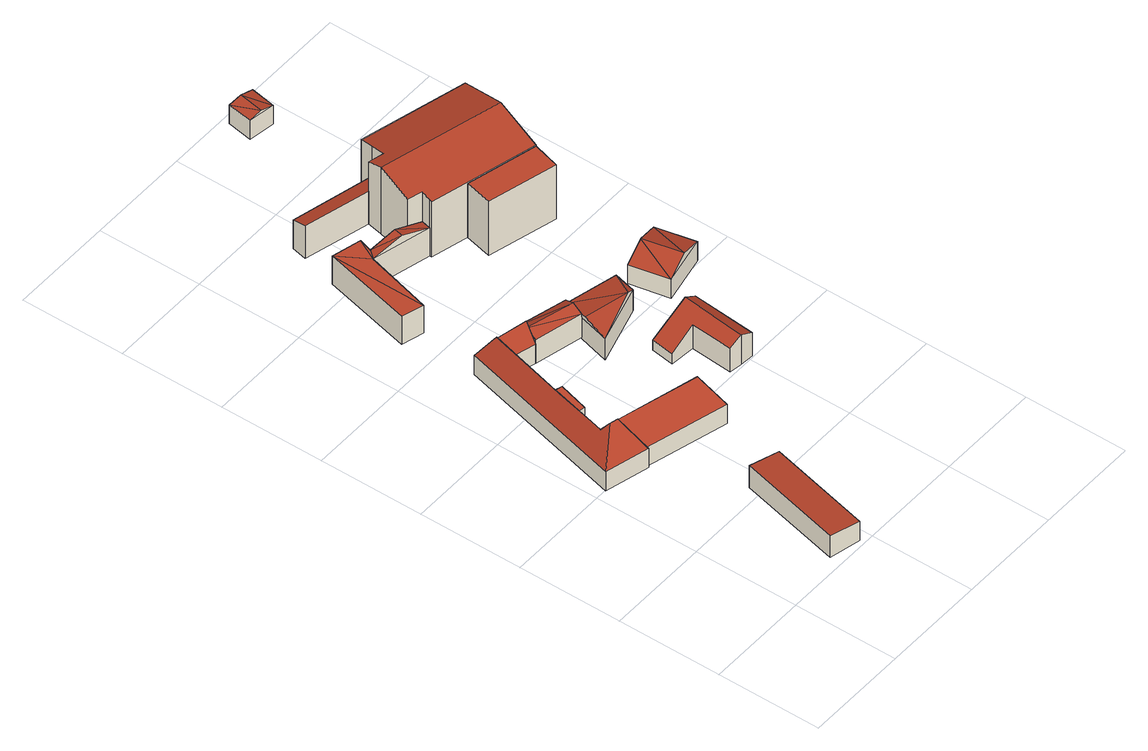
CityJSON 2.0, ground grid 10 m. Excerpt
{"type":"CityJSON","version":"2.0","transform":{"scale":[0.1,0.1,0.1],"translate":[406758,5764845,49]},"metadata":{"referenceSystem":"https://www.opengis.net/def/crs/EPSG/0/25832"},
"CityObjects":{
"building1":{"type":"Building","attributes":{"Gemeindeschluessel":"05515000","Geometrietyp2DReferenz":"3000","function":"31001_2700","roofType":"2100","measuredHeight":2.48},"geometry":[{"type":"Solid","lod":"2","boundaries":[[[[0,1,2,3]],[[4,5,1,0]],[[6,7,5,4]],[[3,2,7,6]],[[4,0,3,6]],[[1,5,7,2]]]],"semantics":{"surfaces":[{"type":"WallSurface"},{"type":"RoofSurface"},{"type":"GroundSurface"}],"values":[[0,0,0,0,1,2]]}}]},
"building2":{"type":"Building","attributes":{"Gemeindeschluessel":"05515000","Geometrietyp2DReferenz":"3000","function":"31001_2000","roofType":"5000","measuredHeight":5.08},"geometry":[{"type":"Solid","lod":"2","boundaries":[[[[8,9,10,11]],[[12,13,9,8]],[[14,15,13,12]],[[16,17,15,14]],[[18,19,17,16]],[[20,21,19,18]],[[22,23,21,20]],[[24,25,23,22]],[[26,27,25,24]],[[28,29,27,26]],[[30,31,29,28]],[[32,33,31,30]],[[34,35,33,32]],[[11,10,35,34]],[[36,34,32,37]],[[37,32,30,38]],[[30,28,38]],[[39,36,37,38,28,26,40]],[[40,26,24,41]],[[42,41,24,22,43]],[[22,20,43]],[[42,43,20,18,44]],[[45,44,18,16,46]],[[46,16,14,47]],[[14,12,47]],[[46,47,12,8,45]],[[40,41,42,44,45,8,11,39]],[[39,11,34,36]],[[9,13,15,17,19,21,23,25,27,29,31,33,35,10]]]],"semantics":{"surfaces":[{"type":"WallSurface"},{"type":"RoofSurface"},{"type":"GroundSurface"}],"values":[[0,0,0,0,0,0,0,0,0,0,0,0,0,0,1,1,1,1,1,1,1,1,1,1,0,1,1,1,2]]}}]},
"building3":{"type":"Building","attributes":{"Gemeindeschluessel":"05515000","Geometrietyp2DReferenz":"3000","function":"31001_2700","roofType":"3100","measuredHeight":3.1},"geometry":[{"type":"Solid","lod":"2","boundaries":[[[[48,49,13,50]],[[51,52,49,48]],[[53,15,52,51]],[[50,13,15,53]],[[48,54,51]],[[53,55,50]],[[54,48,50]],[[50,55,54]],[[51,54,55]],[[55,53,51]],[[49,52,15,13]]]],"semantics":{"surfaces":[{"type":"WallSurface"},{"type":"RoofSurface"},{"type":"GroundSurface"}],"values":[[0,0,0,0,0,0,1,1,1,1,2]]}}]},
"building4":{"type":"Building","attributes":{"Gemeindeschluessel":"05515000","Geometrietyp2DReferenz":"3000","function":"51009_1610","roofType":"5000","measuredHeight":3.89},"geometry":[{"type":"Solid","lod":"2","boundaries":[[[[56,57,58,59]],[[60,61,57,56]],[[62,63,61,60]],[[64,65,63,62]],[[66,67,65,64]],[[68,69,67,66]],[[70,71,69,68]],[[59,58,71,70]],[[68,62,60]],[[68,60,56]],[[70,68,56]],[[56,59,70]],[[72,73,62]],[[62,68,72]],[[66,64,73]],[[73,72,66]],[[62,73,64]],[[66,72,68]],[[57,61,63,65,67,69,71,58]]]],"semantics":{"surfaces":[{"type":"WallSurface"},{"type":"RoofSurface"},{"type":"GroundSurface"}],"values":[[0,0,0,0,0,0,0,0,1,1,1,1,1,1,1,1,0,0,2]]}}]},
"building5":{"type":"Building","attributes":{"Gemeindeschluessel":"05515000","Geometrietyp2DReferenz":"3000","function":"31001_2700","roofType":"3100","measuredHeight":3.35},"geometry":[{"type":"Solid","lod":"2","boundaries":[[[[74,75,76,77]],[[78,79,75,74]],[[80,81,79,78]],[[82,83,81,80]],[[84,85,83,82]],[[86,87,85,84]],[[88,89,87,86]],[[77,76,89,88]],[[82,80,78,74,77,84]],[[88,86,84,77]],[[75,79,81,83,85,87,89,76]]]],"semantics":{"surfaces":[{"type":"WallSurface"},{"type":"RoofSurface"},{"type":"GroundSurface"}],"values":[[0,0,0,0,0,0,0,0,1,1,2]]}}]},
"building6":{"type":"Building","attributes":{"Gemeindeschluessel":"05515000","Geometrietyp2DReferenz":"3000","function":"31001_2700","roofType":"5000","measuredHeight":2.8},"geometry":[{"type":"Solid","lod":"2","boundaries":[[[[90,91,92,93]],[[94,95,91,90]],[[96,97,95,94]],[[93,92,97,96]],[[98,94,90]],[[98,90,93]],[[93,99,98]],[[99,96,98]],[[96,99,93]],[[94,98,96]],[[91,95,97,92]]]],"semantics":{"surfaces":[{"type":"WallSurface"},{"type":"RoofSurface"},{"type":"GroundSurface"}],"values":[[0,0,0,0,1,1,1,1,0,0,2]]}}]},
"building7":{"type":"Building","attributes":{"Gemeindeschluessel":"05515000","Geometrietyp2DReferenz":"3000","function":"51009_1610","roofType":"2100","measuredHeight":3.57},"geometry":[{"type":"Solid","lod":"2","boundaries":[[[[100,101,102,103]],[[104,105,101,100]],[[106,107,105,104]],[[108,109,107,106]],[[103,102,109,108]],[[106,104,100,103,108]],[[101,105,107,109,102]]]],"semantics":{"surfaces":[{"type":"WallSurface"},{"type":"RoofSurface"},{"type":"GroundSurface"}],"values":[[0,0,0,0,0,1,2]]}}]},
"building8":{"type":"Building","attributes":{"Gemeindeschluessel":"05515000","Geometrietyp2DReferenz":"3000","function":"31001_1310","roofType":"3100","measuredHeight":2.99},"geometry":[{"type":"Solid","lod":"2","boundaries":[[[[110,111,112,113]],[[114,115,111,110]],[[116,117,115,114]],[[113,112,117,116]],[[110,118,114]],[[116,119,113]],[[113,119,118]],[[118,110,113]],[[119,116,114]],[[114,118,119]],[[111,115,117,112]]]],"semantics":{"surfaces":[{"type":"WallSurface"},{"type":"RoofSurface"},{"type":"GroundSurface"}],"values":[[0,0,0,0,0,0,1,1,1,1,2]]}}]},
"building9":{"type":"Building","attributes":{"Gemeindeschluessel":"05515000","Geometrietyp2DReferenz":"3000","function":"51009_1610","roofType":"1000","measuredHeight":5.94},"geometry":[{"type":"Solid","lod":"2","boundaries":[[[[120,121,122,123]],[[124,125,121,120]],[[126,127,125,124]],[[123,122,127,126]],[[124,120,123,126]],[[121,125,127,122]]]],"semantics":{"surfaces":[{"type":"WallSurface"},{"type":"RoofSurface"},{"type":"GroundSurface"}],"values":[[0,0,0,0,1,2]]}}]},
"building10":{"type":"Building","attributes":{"Gemeindeschluessel":"05515000","Geometrietyp2DReferenz":"3000","function":"31001_1000","roofType":"3100","measuredHeight":7.36},"address":[{"country":"Germany","locality":"Münster","thoroughfareNumber":"25","thoroughfareName":"An der Schlüppe"}],"geometry":[{"type":"Solid","lod":"2","boundaries":[[[[128,65,67,129]],[[130,131,65,128]],[[132,133,131,130]],[[134,109,133,132]],[[135,107,109,134]],[[136,105,107,135]],[[137,138,105,136]],[[139,140,138,137]],[[141,142,140,139]],[[143,121,142,141]],[[144,145,121,143]],[[129,67,145,144]],[[139,137,136,135,134,132,141]],[[130,128,129,144,143,141,132]],[[65,131,133,109,107,105,138,140,142,121,145,67]]]],"semantics":{"surfaces":[{"type":"WallSurface"},{"type":"RoofSurface"},{"type":"GroundSurface"}],"values":[[0,0,0,0,0,0,0,0,0,0,0,0,1,1,2]]}}]},
"building11":{"type":"Building","attributes":{"Gemeindeschluessel":"05515000","Geometrietyp2DReferenz":"3000","function":"31001_2700","roofType":"3100","measuredHeight":2.43},"geometry":[{"type":"Solid","lod":"2","boundaries":[[[[146,147,148,149]],[[150,151,147,146]],[[152,153,151,150]],[[149,148,153,152]],[[146,154,150]],[[152,155,149]],[[155,154,146]],[[146,149,155]],[[152,150,154]],[[154,155,152]],[[147,151,153,148]]]],"semantics":{"surfaces":[{"type":"WallSurface"},{"type":"RoofSurface"},{"type":"GroundSurface"}],"values":[[0,0,0,0,0,0,1,1,1,1,2]]}}]}
},
"vertices":[
[112,103,33],[112,103,12],[82,110,12],[82,110,36],[88,3,33],[88,3,12],[58,10,36],[58,10,12],
[50,362,33],[50,362,12],[9,198,12],[9,198,33],[94,352,33],[94,352,12],[90,331,33],[90,331,12],[71,336,33],[71,336,12],[57,282,33],[57,282,12],[63,281,33],[63,281,12],[57,256,33],[57,256,12],[50,257,33],[50,257,12],[43,226,33],[43,226,12],[137,201,33],[137,201,12],[129,168,33],[129,168,12],[51,189,33],[51,189,12],[51,187,33],[51,187,12],[39,209,62],[40,209,61],[117,189,61],[31,211,62],[27,217,55],[41,272,54],[41,273,55],[47,271,55],[41,273,54],[60,347,55],[63,349,50],[92,342,51],
[141,340,38],[141,340,12],[94,352,38],[136,320,38],[136,320,12],[90,331,38],[138,330,43],[92,342,43],
[62,514,44],[62,514,13],[41,428,13],[41,428,44],[90,507,44],[90,507,13],[86,494,44],[86,494,13],[137,481,44],[137,481,13],[135,472,44],[135,472,13],[79,486,44],[79,486,13],[62,422,44],[62,422,13],[108,479,52],[110,488,52],
[178,203,37],[178,203,11],[190,201,11],[190,201,44],[181,243,37],[181,243,11],[157,245,22],[157,245,11],[160,267,22],[160,267,11],[197,263,44],[197,263,11],[209,262,36],[209,262,11],[203,200,37],[203,200,11],
[191,328,34],[191,328,11],[141,340,11],[141,340,34],[186,307,34],[186,307,11],[128,290,34],[128,290,11],[177,305,39],[134,315,39],
[75,563,45],[75,563,13],[72,549,13],[72,549,49],[153,544,45],[153,544,13],[149,529,49],[149,529,13],[134,533,49],[134,533,13],
[206,328,34],[206,328,13],[214,290,13],[214,290,34],[253,338,34],[253,338,13],[261,300,34],[261,300,13],[230,333,42],[238,295,42],
[237,444,73],[237,444,13],[170,461,13],[170,461,73],[230,418,73],[230,418,13],[164,435,73],[164,435,13],
[137,481,77],[135,472,75],[123,485,77],[123,485,13],[131,518,87],[131,518,13],[134,533,82],[149,529,82],[153,544,78],[157,558,74],[157,558,13],[259,532,74],[259,532,13],[248,488,87],[248,488,13],[237,444,74],[135,470,74],[135,470,13],
[160,693,30],[160,693,9],[156,669,9],[156,669,30],[185,689,30],[185,689,9],[181,665,30],[181,665,9],[172,691,33],[168,667,33]
]}
